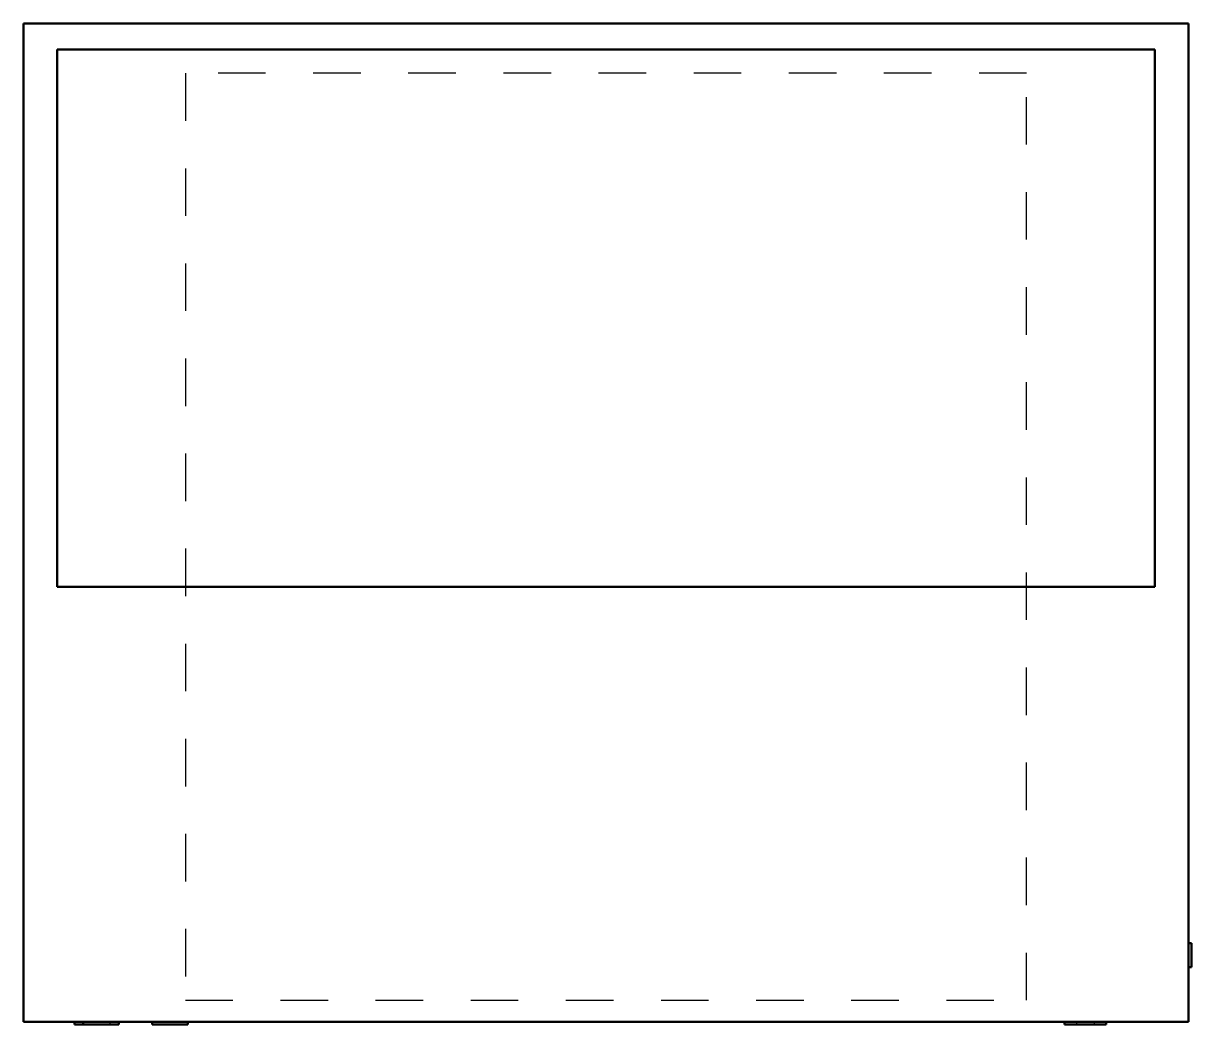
# Model space of a CAD drawing. Header units: inches. Extents: x -12.2 to 12.3, y -10.6 to 10.5.
import ezdxf

# ---------------------------------------------------------------- set-up
doc = ezdxf.new("R2010")
doc.units = ezdxf.units.IN
doc.header["$MEASUREMENT"] = 0
doc.linetypes.add('Dashed', pattern=[2, 1, -1])
doc.layers.add('AM_0', color=7, linetype='Continuous', lineweight=50)
doc.layers.add('AM_9', color=6, linetype='Dashed', lineweight=25)

# ---------------------------------------------------------------- blocks, each defined once
blk = doc.blocks.new('1_DMVT60DP1400_PART9_0_in_DMVT60DP1400_4')
at = {"layer": 'AM_0'}
for p, q in [((11.536, 9.95), (-11.536, 9.95)), ((-11.536, 9.95), (-11.536, -1.35)), ((11.536, -1.35), (11.536, 9.95)), ((-11.536, -1.35), (11.536, -1.35))]:
    blk.add_line(p, q, dxfattribs=at)
blk = doc.blocks.new('2_DMVT60DP1400_PART8_0_in_DMVT60DP1400_4')
at = {"layer": 'AM_9'}
for p, q in [((8.84375, 9.45), (-8.84375, 9.45)), ((-8.84375, 9.45), (-8.84375, -10.05)), ((8.84375, -10.05), (8.84375, 9.45)), ((-8.84375, -10.05), (8.84375, -10.05))]:
    blk.add_line(p, q, dxfattribs=at)
blk = doc.blocks.new('3_DMVT60DP1400_PART7_0_in_DMVT60DP1400_4')
at = {"layer": 'AM_0'}
for p, q in [((12.3125, -8.85), (12.25, -8.85)), ((12.3125, -8.85), (12.3125, -9.35)), ((12.25, -9.35), (12.3125, -9.35))]:
    blk.add_line(p, q, dxfattribs=at)
blk = doc.blocks.new('4_DMVT60DP1400_PART6_0_in_DMVT60DP1400_4')
at = {"layer": 'AM_0'}
for p, q in [((9.6425, -10.5), (9.6425, -10.5625)), ((10.5175, -10.5625), (10.5175, -10.5)), ((10.5175, -10.5625), (9.6425, -10.5625))]:
    blk.add_line(p, q, dxfattribs=at)
blk = doc.blocks.new('5_DMVT60DP1400_PART5_0_in_DMVT60DP1400_4')
at = {"layer": 'AM_9'}
for p, q in [((9.8925, -10.5), (9.8925, -10.5625)), ((10.2675, -10.5625), (10.2675, -10.5))]:
    blk.add_line(p, q, dxfattribs=at)
blk = doc.blocks.new('6_DMVT60DP1400_PART4_0_in_DMVT60DP1400_4')
at = {"layer": 'AM_0'}
for p, q in [((-12.25, 10.5), (12.25, 10.5)), ((-12.25, -10.5), (-12.25, 10.5)), ((12.25, 10.5), (12.25, -10.5)), ((-11.536, 9.95), (-11.536, -1.35)), ((11.536, 9.95), (-11.536, 9.95)), ((11.536, -1.35), (11.536, 9.95)), ((-11.536, -1.35), (11.536, -1.35)), ((12.25, -10.5), (-12.25, -10.5))]:
    blk.add_line(p, q, dxfattribs=at)
blk = doc.blocks.new('7_DMVT60DP1400_PART3_0_in_DMVT60DP1400_4')
at = {"layer": 'AM_0'}
for p in [(-11.175, -10.5), (-10.995, -10.5625)]:
    blk.add_line(p, (-11.175, -10.5625), dxfattribs=at)
at = {"layer": 'AM_9'}
blk.add_line((-10.425, -10.5625), (-10.425, -10.5), dxfattribs=at)
blk = doc.blocks.new('8_DMVT60DP1400_PART2_0_in_DMVT60DP1400_4')
at = {"layer": 'AM_0'}
for p, q in [((-10.995, -10.5), (-10.995, -10.5625)), ((-10.245, -10.5625), (-10.245, -10.5)), ((-10.245, -10.5625), (-10.995, -10.5625))]:
    blk.add_line(p, q, dxfattribs=at)
blk = doc.blocks.new('9_DMVT60DP1400_PART1_0_in_DMVT60DP1400_4')
at = {"layer": 'AM_0'}
for p, q in [((-9.545, -10.5), (-9.545, -10.5625)), ((-8.795, -10.5625), (-8.795, -10.5)), ((-8.795, -10.5625), (-9.545, -10.5625))]:
    blk.add_line(p, q, dxfattribs=at)

msp = doc.modelspace()

# ---------------------------------------------------------------- block references
for name in ['6_DMVT60DP1400_PART4_0_in_DMVT60DP1400_4', '1_DMVT60DP1400_PART9_0_in_DMVT60DP1400_4', '2_DMVT60DP1400_PART8_0_in_DMVT60DP1400_4', '3_DMVT60DP1400_PART7_0_in_DMVT60DP1400_4', '7_DMVT60DP1400_PART3_0_in_DMVT60DP1400_4', '8_DMVT60DP1400_PART2_0_in_DMVT60DP1400_4', '9_DMVT60DP1400_PART1_0_in_DMVT60DP1400_4', '4_DMVT60DP1400_PART6_0_in_DMVT60DP1400_4', '5_DMVT60DP1400_PART5_0_in_DMVT60DP1400_4']:
    msp.add_blockref(name, (0, 0))

doc.saveas('drawing.dxf')
